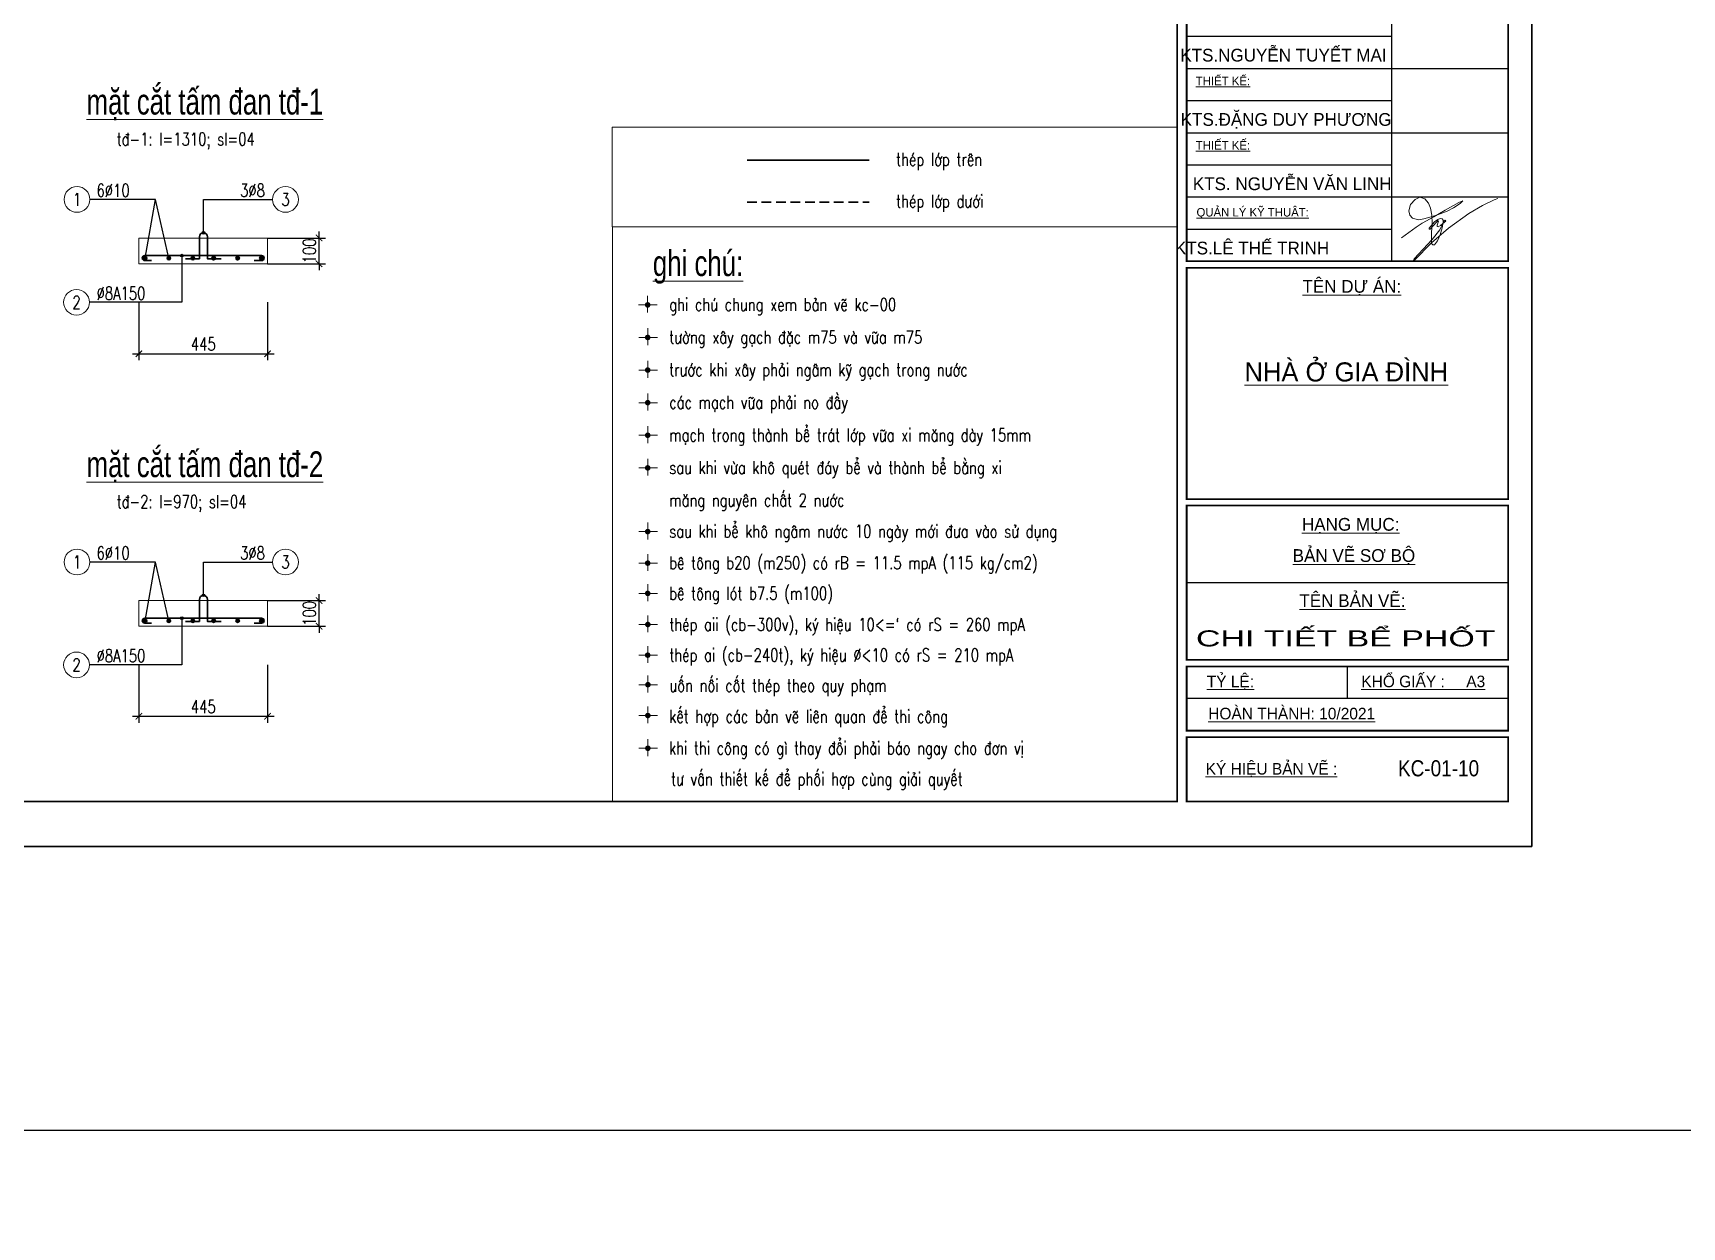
# Model space of a CAD drawing. Extents: x -2098986 to 943, y -1296280 to 73591.
# Drawn here: x -1449115 to -1423478, y -1091974 to -1073403 of the extents above; entities that cross this region are included whole.
import ezdxf
from ezdxf.enums import TextEntityAlignment as Align

# ---------------------------------------------------------------- set-up
doc = ezdxf.new("R2010")
doc.units = 0
doc.header["$LTSCALE"] = 150
doc.header["$PDMODE"] = 35
doc.linetypes.add('DASHED2', pattern=[0.375, 0.25, -0.125])
doc.layers.get('Defpoints').update_dxf_attribs({"lineweight": 18})
for name, color, linetype, lineweight in [('05.Text', 253, 'Continuous', 18), ('11.Khung bo', 32, 'Continuous', 50), ('12.Khung', 36, 'Continuous', 25), ('G-ANNO-TTLB', 6, 'Continuous', 9), ('KCVN-THAY', 7, 'Continuous', 25), ('LS-DIM', 251, 'Continuous', 13), ('LS-TEXT', 60, 'Continuous', 20), ('LS-THAY', 7, 'Continuous', 20), ('LS-THEP', 3, 'Continuous', 35)]:
    doc.layers.add(name, color=color, linetype=linetype, lineweight=lineweight)
doc.layers.add('DIM', color=1, linetype='Continuous')
doc.layers.add('Tpl_Bound', color=1, linetype='Continuous', plot=False)
doc.styles.add('KCVN-LEADER', font='vnromadi.shx', dxfattribs={"width": 0.7, "height": 4})
doc.styles.add('romans.shx', font='romans.shx', dxfattribs={"width": 0.75, "bigfont": 'vns.shx'})
doc.styles.add('vnarialH', font='')
doc.styles.add('VnAvantH', font='')
doc.styles.add('vnsimpli', font='vnsimli.shx', dxfattribs={"width": 0.75})
doc.styles.get('vnarialH').set_extended_font_data('.VnArialH')
doc.styles.get('VnAvantH').set_extended_font_data('.VnAvantH')
doc.dimstyles.new('D25', dxfattribs={"dimscale": 0, "dimtxt": 200, "dimasz": 100, "dimexe": 100, "dimexo": 0, "dimgap": 50, "dimtad": 1, "dimdec": 0, "dimlfac": 0.25, "dimdsep": 46, "dimtxsty": 'vnsimpli', "dimblk1": 'ARCHTICK', "dimblk2": 'ARCHTICK', "dimsah": 1, "dimcen": 0, "dimdle": 100, "dimclrd": 256, "dimclre": 256, "dimclrt": 60, "dimadec": 0, "dimazin": 0, "dimtfac": 0.004, "dimtdec": 0, "dimtix": 1, "dimtmove": 2, "dimatfit": 3, "dimldrblk": 'ARCHTICK', "dimfxl": 1, "dimtolj": 1, "dimarcsym": 0})
doc.dimstyles.new('LS.GHI CHU', dxfattribs={"dimtxt": 200, "dimasz": 120, "dimexe": 120, "dimexo": 120, "dimgap": 80, "dimtad": 1, "dimdec": 0, "dimzin": 0, "dimdsep": 46, "dimtxsty": 'romans.shx', "dimblk": 'ARCHTICK', "dimcen": 0.09, "dimdle": 120, "dimclrd": 256, "dimclre": 8, "dimclrt": 7, "dimadec": 0, "dimazin": 0, "dimtfac": 1, "dimtdec": 0, "dimtofl": 0, "dimtmove": 0, "dimatfit": 3, "dimldrblk": 'ARCHTICK', "dimfxl": 1, "dimtolj": 1, "dimtzin": 0, "dimarcsym": 0})

# ---------------------------------------------------------------- blocks, each defined once
blk = doc.blocks.new('*U4')
at = {"layer": 'KCVN-THAY', "color": 140}
blk.add_lwpolyline([(214871.76, 86966.68), (215381.8, 86966.68), (215381.8, 86579.68), (214871.76, 86579.68)], close=True, dxfattribs=at)
blk = doc.blocks.new('100')
at = {"layer": '05.Text'}
blk.add_lwpolyline([(1899552, -936475), (1899782, -936308), (1899876, -936245), (1900054, -936151), (1900231, -936047), (1900445, -935926), (1900508, -935900), (1900466, -935942), (1900362, -936010), (1900262, -936062), (1900110, -936118), (1900012, -936151), (1899902, -936177), (1899819, -936193), (1899725, -936167), (1899683, -936120), (1899667, -936057), (1899693, -935958), (1899766, -935879), (1899840, -935843), (1899913, -935869), (1899970, -935937), (1900001, -936015), (1900022, -936120), (1900028, -936245), (1900017, -936396), (1900017, -936501), (1900017, -936564), (1900038, -936584), (1900064, -936584), (1900111, -936522), (1900153, -936428), (1900184, -936318), (1900200, -936235), (1900200, -936198), (1900184, -936177), (1900153, -936172), (1900116, -936188), (1900064, -936224), (1899981, -936323), (1899981, -936339), (1899996, -936339), (1900095, -936229), (1900122, -936208), (1900128, -936217), (1900106, -936276), (1900106, -936297), (1900122, -936302), (1900158, -936282), (1900221, -936229), (1900242, -936214), (1900231, -936199), (1900212, -936214), (1900197, -936249), (1900148, -936349), (1900028, -936501), (1899751, -936804), (1899740, -936825), (1899751, -936825), (1900017, -936553), (1900283, -936323), (1900602, -936099), (1900811, -935973), (1900994, -935885), (1901051, -935864), (1901051, -935864)], dxfattribs=at)
blk.add_lwpolyline([(1899552, -936475), (1899782, -936308), (1899876, -936245), (1900054, -936151), (1900231, -936047), (1900445, -935926), (1900508, -935900), (1900466, -935942), (1900362, -936010), (1900262, -936062), (1900110, -936118), (1900012, -936151), (1899902, -936177), (1899819, -936193), (1899725, -936167), (1899683, -936120), (1899667, -936057), (1899693, -935958), (1899766, -935879), (1899840, -935843), (1899913, -935869), (1899970, -935937), (1900001, -936015), (1900022, -936120), (1900028, -936245), (1900017, -936396), (1900017, -936501), (1900017, -936564), (1900038, -936584), (1900064, -936584), (1900111, -936522), (1900153, -936428), (1900184, -936318), (1900200, -936235), (1900200, -936198), (1900184, -936177), (1900153, -936172), (1900116, -936188), (1900064, -936224), (1899981, -936323), (1899981, -936339), (1899996, -936339), (1900095, -936229), (1900122, -936208), (1900128, -936217), (1900106, -936276), (1900106, -936297), (1900122, -936302), (1900158, -936282), (1900221, -936229), (1900242, -936214), (1900231, -936199), (1900212, -936214), (1900197, -936249), (1900148, -936349), (1900028, -936501), (1899751, -936804), (1899740, -936825), (1899751, -936825), (1900017, -936553), (1900283, -936323), (1900602, -936099), (1900811, -935973), (1900994, -935885), (1901051, -935864), (1901051, -935864)], dxfattribs=at)
blk.add_lwpolyline([(1899552, -936475), (1899782, -936308), (1899876, -936245), (1900054, -936151), (1900231, -936047), (1900445, -935926), (1900508, -935900), (1900466, -935942), (1900362, -936010), (1900262, -936062), (1900110, -936118), (1900012, -936151), (1899902, -936177), (1899819, -936193), (1899725, -936167), (1899683, -936120), (1899667, -936057), (1899693, -935958), (1899766, -935879), (1899840, -935843), (1899913, -935869), (1899970, -935937), (1900001, -936015), (1900022, -936120), (1900028, -936245), (1900017, -936396), (1900017, -936501), (1900017, -936564), (1900038, -936584), (1900064, -936584), (1900111, -936522), (1900153, -936428), (1900184, -936318), (1900200, -936235), (1900200, -936198), (1900184, -936177), (1900153, -936172), (1900116, -936188), (1900064, -936224), (1899981, -936323), (1899981, -936339), (1899996, -936339), (1900095, -936229), (1900122, -936208), (1900128, -936217), (1900106, -936276), (1900106, -936297), (1900122, -936302), (1900158, -936282), (1900221, -936229), (1900242, -936214), (1900231, -936199), (1900212, -936214), (1900197, -936249), (1900148, -936349), (1900028, -936501), (1899751, -936804), (1899740, -936825), (1899751, -936825), (1900017, -936553), (1900283, -936323), (1900602, -936099), (1900811, -935973), (1900994, -935885), (1901051, -935864), (1901051, -935864)], dxfattribs=at)
at = {"layer": '11.Khung bo', "const_width": 26.7}
for points in [[(1860913, -945240), (1860913, -916940), (1896063, -916940), (1896063, -945240)], [(1860913, -945240), (1860913, -916940), (1896063, -916940), (1896063, -945240)], [(1860913, -945240), (1860913, -916940), (1896063, -916940), (1896063, -945240)], [(1896213, -936840), (1901213, -936840), (1901213, -929840), (1896213, -929840)], [(1896213, -936840), (1901213, -936840), (1901213, -929840), (1896213, -929840)], [(1896213, -936840), (1901213, -936840), (1901213, -929840), (1896213, -929840)], [(1896213, -940540), (1901213, -940540), (1901213, -936940), (1896213, -936940)], [(1896213, -940540), (1901213, -940540), (1901213, -936940), (1896213, -936940)], [(1896213, -940540), (1901213, -940540), (1901213, -936940), (1896213, -936940)], [(1896213, -943040), (1901213, -943040), (1901213, -940640), (1896213, -940640)], [(1896213, -943040), (1901213, -943040), (1901213, -940640), (1896213, -940640)], [(1896213, -943040), (1901213, -943040), (1901213, -940640), (1896213, -940640)], [(1896213, -944140), (1901213, -944140), (1901213, -943140), (1896213, -943140)], [(1896213, -944140), (1901213, -944140), (1901213, -943140), (1896213, -943140)], [(1896213, -944140), (1901213, -944140), (1901213, -943140), (1896213, -943140)], [(1896213, -945240), (1901213, -945240), (1901213, -944240), (1896213, -944240)], [(1896213, -945240), (1901213, -945240), (1901213, -944240), (1896213, -944240)], [(1896213, -945240), (1901213, -945240), (1901213, -944240), (1896213, -944240)]]:
    blk.add_lwpolyline(points, close=True, dxfattribs=at)
at = {"layer": '12.Khung'}
for p, q in [((1899399, -929840), (1899399, -936840)), ((1899399, -929840), (1899399, -936840)), ((1899399, -929840), (1899399, -936840)), ((1896213, -933340), (1899399, -933340)), ((1896213, -933340), (1899399, -933340)), ((1896213, -933340), (1899399, -933340)), ((1896213, -933840), (1901213, -933840)), ((1896213, -933840), (1901213, -933840)), ((1896213, -933840), (1901213, -933840)), ((1896213, -934340), (1899399, -934340)), ((1896213, -934340), (1899399, -934340)), ((1896213, -934340), (1899399, -934340)), ((1896213, -934840), (1901213, -934840)), ((1896213, -934840), (1901213, -934840)), ((1896213, -934840), (1901213, -934840)), ((1896213, -935340), (1899399, -935340)), ((1896213, -935340), (1899399, -935340)), ((1896213, -935340), (1899399, -935340)), ((1896213, -935840), (1901213, -935840)), ((1896213, -935840), (1901213, -935840)), ((1896213, -935840), (1901213, -935840)), ((1896213, -936340), (1899399, -936340)), ((1896213, -936340), (1899399, -936340)), ((1896213, -936340), (1899399, -936340)), ((1901213, -941840), (1896213, -941840)), ((1901213, -941840), (1896213, -941840)), ((1901213, -941840), (1896213, -941840)), ((1898713, -943640), (1898713, -943140)), ((1898713, -943640), (1898713, -943140)), ((1898713, -943640), (1898713, -943140)), ((1901213, -943640), (1896213, -943640)), ((1901213, -943640), (1896213, -943640)), ((1901213, -943640), (1896213, -943640))]:
    blk.add_line(p, q, dxfattribs=at)
blk.add_lwpolyline([(1901579, -945940), (1901579, -916240), (1859580, -916240), (1859580, -945940)], close=True, dxfattribs=at)
blk.add_lwpolyline([(1901579, -945940), (1901579, -916240), (1859580, -916240), (1859580, -945940)], close=True, dxfattribs=at)
blk.add_lwpolyline([(1901579, -945940), (1901579, -916240), (1859580, -916240), (1859580, -945940)], close=True, dxfattribs=at)
at = {"layer": '05.Text', "style": 'VnAvantH'}
for s, p in [('KTS.nguyÔn tuyÕt mai', (1899321, -933733)), ('KTS.§ÆNG DUY PH¦¥NG', (1899398, -934733)), ('KTS. NGUYÔN V¡N LINH', (1899398, -935733)), ('KTS.lª thÕ trinh', (1898428, -936733))]:
    blk.add_text(s, height=198, dxfattribs=at).set_placement(p, align=Align.RIGHT)
for s, height, p in [('%%UthiÕt kÕ:', 132, (1896355, -934102)), ('%%UthiÕt kÕ:', 132, (1896355, -935102)), ('%%Uqu¶n lý kü thuËt:', 132, (1896366, -936143)), ('%%Utªn Dù ¸N:', 198, (1898013, -937329)), ('%%Unhµ ë gia ®×nh', 297, (1897112, -938709)), ('%%Uh¹ng môc:', 198, (1898005, -941030)), ('%%Uh¹ng môc:', 198, (1898005, -941030)), ('%%Uh¹ng môc:', 198, (1898005, -941030)), ('%%Ub¶n vÏ s¬ bé', 198, (1897861, -941515)), ('%%Ub¶n vÏ s¬ bé', 198, (1897861, -941515)), ('%%Ub¶n vÏ s¬ bé', 198, (1897861, -941515)), ('%%Utªn b¶n vÏ:', 198, (1897966, -942216)), ('%%Utªn b¶n vÏ:', 198, (1897966, -942216)), ('%%Utªn b¶n vÏ:', 198, (1897966, -942216)), ('%%Utû lÖ:', 180, (1896525, -943464)), ('%%UKHæ GIÊY :     A3', 180, (1898928, -943464)), ('%%Uhoµn thµnh: 10/2021', 180, (1896548, -943964)), ('%%Uký hiÖu b¶n vÏ :', 180, (1896508, -944823))]:
    blk.add_text(s, height=height, dxfattribs=at).set_placement(p)
blk = doc.blocks.new('_ArchTick')
at = {"layer": 'DIM', "color": 0, "const_width": 0.15}
blk.add_lwpolyline([(-0.5, -0.5), (0.5, 0.5)], dxfattribs=at)
blk = doc.blocks.new('THEP DAM')
at = {"layer": 'LS-THEP'}
for p, q in [((-0.6, 0), (0.6, 0)), ((-0.42, 0.42), (0.42, -0.42)), ((-0.42, -0.42), (0.42, 0.42)), ((0, 0.6), (0, -0.6))]:
    blk.add_line(p, q, dxfattribs=at)
blk.add_circle((0, 0), 0.6, dxfattribs=at)
blk = doc.blocks.new('n')
at = {"layer": 'LS-TEXT', "linetype": 'Continuous'}
for p, q in [((-27, 0), (-175, 0)), ((-175, 0), (188, 0)), ((0, 0), (0, 178)), ((0, 178), (0, -151))]:
    blk.add_line(p, q, dxfattribs=at)
at = {"layer": 'LS-TEXT', "linetype": 'Continuous', "const_width": 54}
blk.add_lwpolyline([(-27, 0, 1), (27, 0, 1)], format="xyb", close=True, dxfattribs=at)
blk = doc.blocks.new('Ghi Chu Be')
at = {"layer": 'LS-THAY'}
blk.add_lwpolyline([(40392, -1089428), (49171, -1089428), (49171, -1098366), (40392, -1098366)], close=True, dxfattribs=at)
at = {"layer": 'LS-THAY', "xscale": 0.8000000000465661, "yscale": 0.8000000000465661, "zscale": 0.8000000000465661}
for p in [(40941, -1090644), (40942, -1091151), (40942, -1091658), (40942, -1092165), (40942, -1092672), (40942, -1093179), (40942, -1094170), (40942, -1094661), (40942, -1095131), (40944, -1095615), (40942, -1096092), (40945, -1096551), (40944, -1097031), (40944, -1097540)]:
    blk.add_blockref('n', p, dxfattribs=at)
at = {"layer": 'LS-TEXT', "width": 0.75}
for s, height, style, p in [('%%Ughi chó:', 400, 'KCVN-LEADER', (41022, -1090196)), ('   ghi chó chung xem b¶n vÏ kc-00', 200, 'vnsimpli', (40941, -1090738)), ('   t\xadêng x©y g¹ch ®Æc m75 vµ v÷a m75', 200, 'vnsimpli', (40941, -1091246)), ('   tr\xadíc khi x©y ph¶i ng©m kü g¹ch trong n\xadíc', 200, 'vnsimpli', (40941, -1091753)), ('   c¸c m¹ch v÷a ph¶i no ®Çy', 200, 'vnsimpli', (40941, -1092260)), ('   m¹ch trong thµnh bÓ tr¸t líp v÷a xi m¨ng dµy 15mm', 200, 'vnsimpli', (40941, -1092767)), ('   sau khi võa kh« quÐt ®¸y bÓ vµ thµnh bÓ b»ng xi', 200, 'vnsimpli', (40941, -1093274)), ('   m¨ng nguyªn chÊt 2 n\xadíc', 200, 'vnsimpli', (40941, -1093781)), ('   sau khi bÓ kh« ng©m n\xadíc 10 ngµy míi ®\xada vµo sö dông', 200, 'vnsimpli', (40941, -1094264)), ('   bª t«ng b20 (m250) cã rB = 11.5 mpA (115 kg/cm2)', 200, 'vnsimpli', (40941, -1094756)), ('   bª t«ng lãt b7.5 (m100)', 200, 'vnsimpli', (40941, -1095229)), ('   thÐp aii (cb-300v), ký hiÖu 10<=` cã rS = 260 mpA', 200, 'vnsimpli', (40942, -1095715)), ('   thÐp ai (cb-240t), ký hiÖu %%C<10 cã rS = 210 mpA', 200, 'vnsimpli', (40942, -1096188)), ('   uèn nèi cèt thÐp theo quy ph¹m', 200, 'vnsimpli', (40944, -1096663)), ('   kÕt hîp c¸c b¶n vÏ liªn quan ®Ó thi c«ng', 200, 'vnsimpli', (40942, -1097143)), ('   khi thi c«ng cã g× thay ®æi ph¶i b¸o ngay cho ®¬n vÞ', 200, 'vnsimpli', (40939, -1097636)), ('t\xad vÊn thiÕt kÕ ®Ó phèi hîp cïng gi¶i quyÕt', 200, 'vnsimpli', (41305, -1098118))]:
    blk.add_text(s, height=height, dxfattribs=dict(at, style=style)).set_placement(p)
blk = doc.blocks.new('*D1180')
at = {"layer": 'Defpoints', "color": 0, "transparency": 16777216}
for p in [(-1445468, -1076592), (-1444668, -1076592), (-1445468, -1076992)]:
    blk.add_point(p, dxfattribs=at)
at = {"layer": 'LS-DIM', "lineweight": -2, "transparency": 16777216}
for p, q in [((-1444668, -1076592), (-1444668, -1076492)), ((-1445468, -1076592), (-1444568, -1076592)), ((-1444668, -1076992), (-1444668, -1076592)), ((-1445468, -1076992), (-1444568, -1076992)), ((-1444668, -1076992), (-1444668, -1077092))]:
    blk.add_line(p, q, dxfattribs=at)
at = {"layer": 'LS-DIM', "lineweight": -2, "transparency": 16777216, "xscale": 100, "yscale": 100, "zscale": 100}
for p, rotation in [((-1444668, -1076592), 270), ((-1444668, -1076992), 90)]:
    blk.add_blockref('_ArchTick', p, dxfattribs=dict(at, rotation=rotation))
at = {"layer": 'LS-DIM', "color": 60, "transparency": 16777216, "insert": (-1444818, -1076792), "char_height": 200, "attachment_point": 5, "rotation": 90, "style": 'vnsimpli'}
blk.add_mtext('\\A1;100', dxfattribs=at)
blk = doc.blocks.new('*D1181')
at = {"layer": 'Defpoints', "color": 0, "transparency": 16777216}
for p in [(-1447468, -1077592), (-1445468, -1077592), (-1445468, -1078392)]:
    blk.add_point(p, dxfattribs=at)
at = {"layer": 'LS-DIM', "lineweight": -2, "transparency": 16777216}
for p, q in [((-1447468, -1077592), (-1447468, -1078492)), ((-1445468, -1077592), (-1445468, -1078492)), ((-1447568, -1078392), (-1445368, -1078392))]:
    blk.add_line(p, q, dxfattribs=at)
at = {"layer": 'LS-DIM', "lineweight": -2, "transparency": 16777216, "xscale": 100, "yscale": 100, "zscale": 100, "rotation": 180}
blk.add_blockref('_ArchTick', (-1447468, -1078392), dxfattribs=at)
at = {"layer": 'LS-DIM', "lineweight": -2, "transparency": 16777216, "xscale": 100, "yscale": 100, "zscale": 100}
blk.add_blockref('_ArchTick', (-1445468, -1078392), dxfattribs=at)
at = {"layer": 'LS-DIM', "color": 60, "transparency": 16777216, "insert": (-1446468, -1078242), "char_height": 200, "attachment_point": 5, "style": 'vnsimpli'}
blk.add_mtext('\\A1;445', dxfattribs=at)
blk = doc.blocks.new('*D1182')
at = {"layer": 'Defpoints', "color": 0, "transparency": 16777216}
for p in [(-1445468, -1082231), (-1444668, -1082231), (-1445468, -1082631)]:
    blk.add_point(p, dxfattribs=at)
at = {"layer": 'LS-DIM', "lineweight": -2, "transparency": 16777216}
for p, q in [((-1444668, -1082231), (-1444668, -1082131)), ((-1445468, -1082231), (-1444568, -1082231)), ((-1444668, -1082631), (-1444668, -1082231)), ((-1445468, -1082631), (-1444568, -1082631)), ((-1444668, -1082631), (-1444668, -1082731))]:
    blk.add_line(p, q, dxfattribs=at)
at = {"layer": 'LS-DIM', "lineweight": -2, "transparency": 16777216, "xscale": 100, "yscale": 100, "zscale": 100}
for p, rotation in [((-1444668, -1082231), 270), ((-1444668, -1082631), 90)]:
    blk.add_blockref('_ArchTick', p, dxfattribs=dict(at, rotation=rotation))
at = {"layer": 'LS-DIM', "color": 60, "transparency": 16777216, "insert": (-1444818, -1082431), "char_height": 200, "attachment_point": 5, "rotation": 90, "style": 'vnsimpli'}
blk.add_mtext('\\A1;100', dxfattribs=at)
blk = doc.blocks.new('*D1183')
at = {"layer": 'Defpoints', "color": 0, "transparency": 16777216}
for p in [(-1447468, -1083231), (-1445468, -1083231), (-1445468, -1084031)]:
    blk.add_point(p, dxfattribs=at)
at = {"layer": 'LS-DIM', "lineweight": -2, "transparency": 16777216}
for p, q in [((-1447468, -1083231), (-1447468, -1084131)), ((-1445468, -1083231), (-1445468, -1084131)), ((-1447568, -1084031), (-1445368, -1084031))]:
    blk.add_line(p, q, dxfattribs=at)
at = {"layer": 'LS-DIM', "lineweight": -2, "transparency": 16777216, "xscale": 100, "yscale": 100, "zscale": 100, "rotation": 180}
blk.add_blockref('_ArchTick', (-1447468, -1084031), dxfattribs=at)
at = {"layer": 'LS-DIM', "lineweight": -2, "transparency": 16777216, "xscale": 100, "yscale": 100, "zscale": 100}
blk.add_blockref('_ArchTick', (-1445468, -1084031), dxfattribs=at)
at = {"layer": 'LS-DIM', "color": 60, "transparency": 16777216, "insert": (-1446468, -1083881), "char_height": 200, "attachment_point": 5, "style": 'vnsimpli'}
blk.add_mtext('\\A1;445', dxfattribs=at)
blk = doc.blocks.new('THEP BE PHOT NUOC')
at = {"layer": 'LS-THAY'}
blk.add_lwpolyline([(-437834, -797065), (-429055, -797065), (-429055, -795518), (-437834, -795518)], close=True, dxfattribs=at)
at = {"layer": 'LS-THEP'}
blk.add_line((-435738, -796033), (-433841, -796033), dxfattribs=at)
at = {"layer": 'LS-THEP', "linetype": 'DASHED2', "ltscale": 4}
blk.add_line((-435738, -796682), (-433841, -796682), dxfattribs=at)
at = {"layer": 'LS-TEXT', "color": 60, "style": 'vnsimpli', "width": 0.75}
for s, p in [('thÐp líp trªn', (-433422, -796119)), ('thÐp líp d\xadíi', (-433422, -796768))]:
    blk.add_text(s, height=200, dxfattribs=at).set_placement(p)

msp = doc.modelspace()

# ---------------------------------------------------------------- linework, layer by layer
at = {"layer": 'LS-THAY', "color": 140}
for points in [[(-1855203.6, -1051773.5), (-1290965.2, -1051773), (-1290965, -1090473.8), (-1855203.4, -1090474.3)], [(-1855203.6, -1090474.3), (-1290965.2, -1090473.8), (-1290965, -1141478.4), (-1855203.4, -1141478.9)]]:
    msp.add_lwpolyline(points, close=True, dxfattribs=at)
at = {"layer": 'LS-THAY'}
for points in [[(-1447468.4, -1076992.5), (-1447468.4, -1076592.5), (-1445468.4, -1076592.5), (-1445468.4, -1076992.5)], [(-1447468.4, -1082631.4), (-1447468.4, -1082231.4), (-1445468.4, -1082231.4), (-1445468.4, -1082631.4)]]:
    msp.add_lwpolyline(points, close=True, dxfattribs=at)
for centre in [(-1448430.9, -1075992.5), (-1445189.6, -1075992.5), (-1448438.2, -1077592.5), (-1448430.9, -1081631.4), (-1445189.6, -1081631.4), (-1448438.2, -1083231.4)]:
    msp.add_circle(centre, 200, dxfattribs=at)
at = {"layer": 'LS-THEP'}
for points in [[(-1446187.7, -1076915.6), (-1446403, -1076915.6), (-1446403, -1076573.6, 1), (-1446528.1, -1076573.6), (-1446528.1, -1076915.6), (-1446743.3, -1076915.6)], [(-1447274.3, -1076943.8), (-1447376.8, -1076943.8, -1), (-1447376.8, -1076865.6), (-1445560.2, -1076865.6, -1), (-1445560.2, -1076943.8), (-1445678.6, -1076943.8)], [(-1446187.7, -1082554.5), (-1446403, -1082554.5), (-1446403, -1082212.5, 1), (-1446528.1, -1082212.5), (-1446528.1, -1082554.5), (-1446743.3, -1082554.5)], [(-1447274.3, -1082582.7), (-1447376.8, -1082582.7, -1), (-1447376.8, -1082504.5), (-1445560.2, -1082504.5, -1), (-1445560.2, -1082582.7), (-1445678.6, -1082582.7)]]:
    msp.add_lwpolyline(points, format="xyb", dxfattribs=at)
at = {"layer": 'Tpl_Bound', "color": 1}
msp.add_lwpolyline([(-1467812.7, -1086054.2), (-1467812.7, -1056354.2), (-1425812.7, -1056354.2), (-1425812.7, -1086054.2)], close=True, dxfattribs=at)

# ---------------------------------------------------------------- block references
at = {"layer": '05.Text', "xscale": 1.000009185772931, "yscale": 1.000009185772931, "zscale": 1.000009185772931}
msp.add_blockref('100', (-3327409.4, -140105.7), dxfattribs=at)
at = {"layer": 'Defpoints', "xscale": 100, "yscale": 100, "zscale": 100}
msp.add_blockref('*U4', (-22959323.4, -9748441.5), dxfattribs=at)
at = {"layer": 'LS-DIM'}
for name, p in [('THEP BE PHOT NUOC', (-1002274.4, -279350.9)), ('Ghi Chu Be', (-1480500.2, 13012))]:
    msp.add_blockref(name, p, dxfattribs=at)
at = {"layer": 'LS-THEP', "yscale": 45.25252525368705, "rotation": 180}
for p, xscale, zscale in [((-1447371.5, -1076905.5), 45.25252525368705, 45.25252525368705), ((-1447002.5, -1076905.5), 45.25252525368705, 45.25252525368705), ((-1446629.5, -1076905.5), 45.25252525368705, 45.25252525368705), ((-1446307.2, -1076905.5), -45.25252525368705, 45.25252525372532), ((-1445934.2, -1076905.5), -45.25252525368705, 45.25252525372532), ((-1445565.2, -1076905.5), -45.25252525368705, 45.25252525372532), ((-1447371.5, -1082544.4), 45.25252525368705, 45.25252525368705), ((-1447002.5, -1082544.4), 45.25252525368705, 45.25252525368705), ((-1446629.5, -1082544.4), 45.25252525368705, 45.25252525368705), ((-1446307.2, -1082544.4), -45.25252525368705, 45.25252525372532), ((-1445934.2, -1082544.4), -45.25252525368705, 45.25252525372532), ((-1445565.2, -1082544.4), -45.25252525368705, 45.25252525372532)]:
    msp.add_blockref('THEP DAM', p, dxfattribs=dict(at, xscale=xscale, zscale=zscale))

# ---------------------------------------------------------------- texts
at = {"layer": 'G-ANNO-TTLB', "color": 3, "style": 'vnarialH'}
for s, width, p, p2 in [('chi tiÕt bÓ phèt', 1.509396, (-1431034.6, -1082944.1), (-1426377.7, -1082944.1)), ('KC-01-10', 0.844492, (-1427894.3, -1084964.2), (-1426632, -1084964.2))]:
    msp.add_text(s, height=250, dxfattribs=dict(at, width=width)).set_placement(p, p2, align=Align.FIT)
at = {"layer": 'LS-TEXT', "width": 0.75}
for s, height, style, p in [('%%UmÆt c¾t tÊm ®an t®-1', 400, 'KCVN-LEADER', (-1446442.6, -1074671.5)), ('6`10', 200, 'vnsimpli', (-1447869.4, -1075951.4)), ('3%%C8', 200, 'vnsimpli', (-1445701.9, -1075951.4)), ('%%C8A150', 200, 'vnsimpli', (-1447747.4, -1077551.2)), ('%%UmÆt c¾t tÊm ®an t®-2', 400, 'KCVN-LEADER', (-1446442.6, -1080310.4)), ('6`10', 200, 'vnsimpli', (-1447869.4, -1081590.3)), ('3%%C8', 200, 'vnsimpli', (-1445701.9, -1081590.3)), ('%%C8A150', 200, 'vnsimpli', (-1447747.4, -1083190.1))]:
    msp.add_text(s, height=height, dxfattribs=dict(at, style=style)).set_placement(p, align=Align.CENTER)
at = {"layer": 'LS-TEXT', "style": 'vnsimpli', "width": 0.75}
for s, p in [('t®-1: l=1310; sl=04', (-1447814.3, -1075153.8)), ('t®-2: l=970; sl=04', (-1447814.3, -1080792.7))]:
    msp.add_text(s, height=200, dxfattribs=at).set_placement(p)
for tag, p in [('1', (-1448430.9, -1075992.5)), ('3', (-1445189.6, -1075992.5)), ('2', (-1448438.2, -1077592.5)), ('1', (-1448430.9, -1081631.4)), ('3', (-1445189.6, -1081631.4)), ('2', (-1448438.2, -1083231.4))]:
    msp.add_attdef(tag, text='2', height=200, dxfattribs=at).set_placement(p, align=Align.MIDDLE)

# ---------------------------------------------------------------- dimensions: what is measured, and where the dimension line sits
at = {"layer": 'LS-DIM'}
for base, p1, p2, picture, middle in [((-1444668.4, -1076592.5), (-1445468.4, -1076992.5), (-1445468.4, -1076592.5), '*D1180', (-1444818.4, -1076792.5)), ((-1444668.4, -1082231.4), (-1445468.4, -1082631.4), (-1445468.4, -1082231.4), '*D1182', (-1444818.4, -1082431.4))]:
    dim = msp.add_linear_dim(base=base, p1=p1, p2=p2, angle=90, dimstyle='D25', override={"dimscale": 1}, dxfattribs=at)
    dim.commit()
    dim.dimension.update_dxf_attribs({"geometry": picture, "text_midpoint": middle})
for base, p1, p2, picture, middle in [((-1445468.4, -1078392.5), (-1447468.4, -1077592.5), (-1445468.4, -1077592.5), '*D1181', (-1446468.4, -1078242.5)), ((-1445468.4, -1084031.4), (-1447468.4, -1083231.4), (-1445468.4, -1083231.4), '*D1183', (-1446468.4, -1083881.4))]:
    dim = msp.add_linear_dim(base=base, p1=p1, p2=p2, text='445', dimstyle='D25', override={"dimscale": 1}, dxfattribs=at)
    dim.commit()
    dim.dimension.update_dxf_attribs({"geometry": picture, "text_midpoint": middle})

# ---------------------------------------------------------------- leaders
for points in [[(-1447002.5, -1076905.5), (-1447211.3, -1075992.5), (-1448230.9, -1075992.5)], [(-1447371.5, -1076905.5), (-1447211.3, -1075992.5), (-1448230.9, -1075992.5)], [(-1446465.5, -1076511), (-1446465.5, -1075992.5), (-1445389.6, -1075992.5)], [(-1446801.2, -1076865.6), (-1446801.2, -1077592.5), (-1448238.2, -1077592.5)], [(-1447002.5, -1082544.4), (-1447211.3, -1081631.4), (-1448230.9, -1081631.4)], [(-1447371.5, -1082544.4), (-1447211.3, -1081631.4), (-1448230.9, -1081631.4)], [(-1446465.5, -1082149.9), (-1446465.5, -1081631.4), (-1445389.6, -1081631.4)], [(-1446801.2, -1082504.5), (-1446801.2, -1083231.4), (-1448238.2, -1083231.4)]]:
    msp.add_leader(points, dimstyle='LS.GHI CHU', override={"dimscale": 50, "dimasz": 0.8, "dimtad": 0, "dimtxsty": 'vnsimpli', "dimldrblk": 'Origin'}, dxfattribs=at)

doc.saveas('drawing.dxf')
